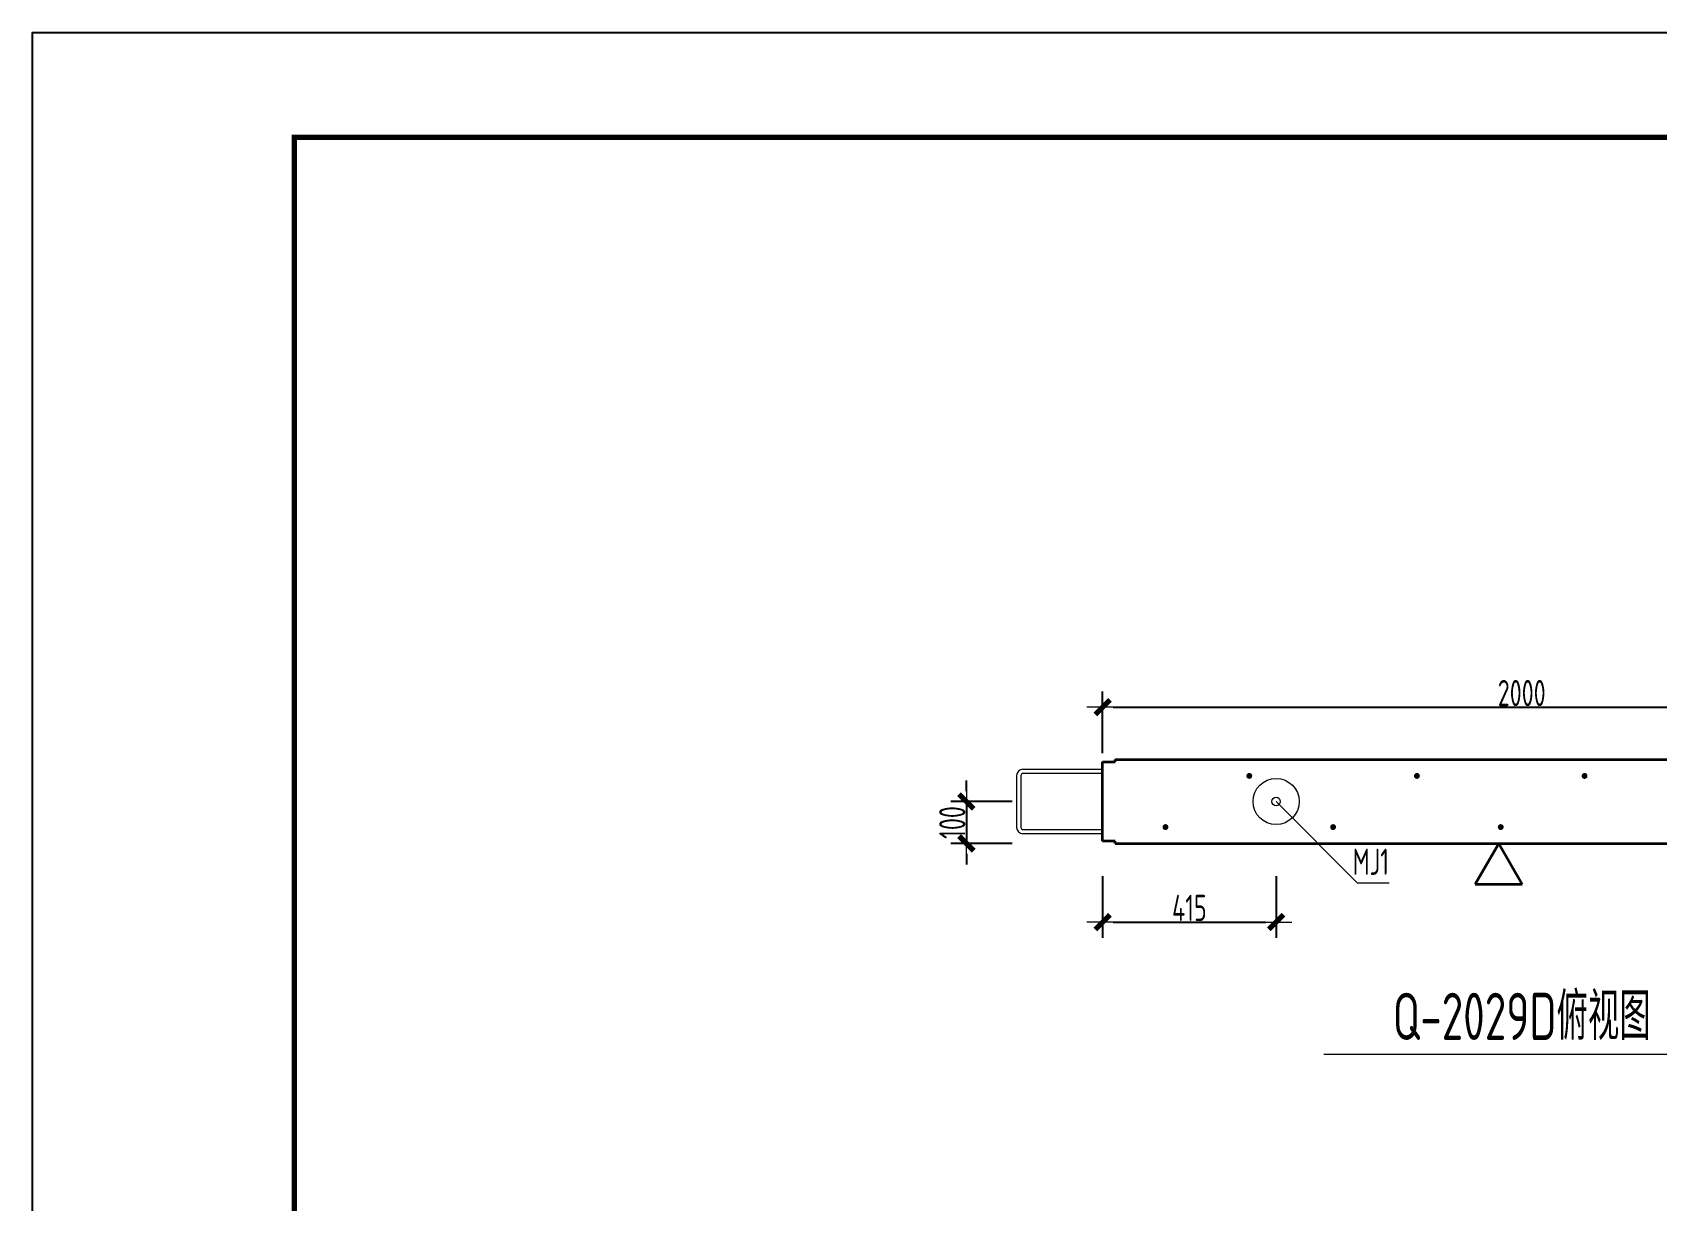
# Model space of a CAD drawing. Extents: x -85320 to 1679916, y -1321939 to 627.
# Drawn here: x 1320540 to 1336041, y -837016 to -825871 of the extents above; entities that cross this region are included whole.
import ezdxf
from ezdxf.enums import TextEntityAlignment as Align

# ---------------------------------------------------------------- set-up
doc = ezdxf.new("R2010")
doc.units = 0
doc.header["$LTSCALE"] = 1000
for name, color, linetype in [('BORDER', 7, 'Continuous'), ('打印线框', 7, 'Continuous'), ('拉模', 7, 'Continuous')]:
    doc.layers.add(name, color=color, linetype=linetype)
for name, color, linetype, lineweight in [('直线', 7, 'Continuous', 18), ('预制墙图名', 7, 'Continuous', 18), ('预制墙埋件', 8, 'Continuous', 18), ('预制墙墙身水平筋', 130, 'Continuous', 18), ('预制墙墙身纵向受力筋', 1, 'Continuous', 18), ('预制墙详图标注', 3, 'Continuous', 18), ('预制墙详图轮廓', 3, 'Continuous', 35)]:
    doc.layers.add(name, color=color, linetype=linetype, lineweight=lineweight)
doc.styles.add('样式 1', font='yjkeng.shx', dxfattribs={"width": 0.7, "bigfont": 'yjkchn.shx'})
doc.styles.add('样式 2', font='yjkeng.shx', dxfattribs={"width": 0.7, "bigfont": 'yjkchn.shx'})
doc.dimstyles.new('盈建科结构', dxfattribs={"dimscale": 100, "dimtxt": 2.5, "dimasz": 1, "dimexe": 1.5, "dimexo": 0.625, "dimgap": 0.1, "dimtad": 1, "dimdec": 0, "dimrnd": 1, "dimzin": 0, "dimdsep": 46, "dimtxsty": '样式 1', "dimblk": '_yjkbk', "dimblk1": 'ARCHTICK', "dimblk2": 'ARCHTICK', "dimcen": 0.09, "dimadec": 0, "dimazin": 0, "dimtfac": 1, "dimtdec": 4, "dimtix": 1, "dimtmove": 2, "dimatfit": 3, "dimfxl": 1, "dimtolj": 1, "dimtzin": 0, "dimarcsym": 0})

# ---------------------------------------------------------------- blocks, each defined once
blk = doc.blocks.new('_yjkbk')
blk.add_line((-1, 0), (1.5, 0))
blk.add_lwpolyline([(-0.7, -0.7, 0.5, 0.5, 0), (0.7, 0.7, 0.5, 0.5, 0)], format="xyseb")
blk = doc.blocks.new('*D1569')
at = {"layer": 'Defpoints', "color": 0, "transparency": 16777216}
for p in [(1329954, -833209), (1329454, -833609), (1329954, -833609)]:
    blk.add_point(p, dxfattribs=at)
at = {"layer": '预制墙详图标注', "color": 0, "lineweight": -2, "transparency": 16777216}
for p, q in [((1329454, -833109), (1329454, -833009)), ((1329891, -833209), (1329304, -833209)), ((1329454, -833209), (1329454, -833609)), ((1329891, -833609), (1329304, -833609)), ((1329454, -833709), (1329454, -833809))]:
    blk.add_line(p, q, dxfattribs=at)
at = {"layer": '预制墙详图标注', "color": 0, "lineweight": -2, "transparency": 16777216, "xscale": 100, "yscale": 100, "zscale": 100}
for p, rotation in [((1329454, -833209), 270), ((1329454, -833609), 90)]:
    blk.add_blockref('_yjkbk', p, dxfattribs=dict(at, rotation=rotation))
at = {"layer": '预制墙详图标注', "color": 0, "transparency": 16777216, "insert": (1329444, -833409), "char_height": 250, "attachment_point": 8, "rotation": 90, "style": '样式 1'}
blk.add_mtext('\\A1;100', dxfattribs=at)
blk = doc.blocks.new('_ArchTick')
at = {"color": 0, "linetype": 'ByBlock', "const_width": 0.4}
blk.add_lwpolyline([(-0.5, -0.5), (0.5, 0.5)], dxfattribs=at)
blk = doc.blocks.new('*D1571')
at = {"layer": 'Defpoints', "color": 0, "transparency": 16777216}
for p in [(1330754, -833859), (1332410, -833859), (1332410, -834359)]:
    blk.add_point(p, dxfattribs=at)
at = {"layer": '预制墙详图标注', "color": 0, "lineweight": -2, "transparency": 16777216}
for p, q in [((1330754, -833921), (1330754, -834509)), ((1332410, -833921), (1332410, -834509)), ((1330854, -834359), (1332310, -834359))]:
    blk.add_line(p, q, dxfattribs=at)
at = {"layer": '预制墙详图标注', "color": 0, "lineweight": -2, "transparency": 16777216, "xscale": 100, "yscale": 100, "zscale": 100, "rotation": 180}
blk.add_blockref('_yjkbk', (1330754, -834359), dxfattribs=at)
at = {"layer": '预制墙详图标注', "color": 0, "lineweight": -2, "transparency": 16777216, "xscale": 100, "yscale": 100, "zscale": 100}
blk.add_blockref('_yjkbk', (1332410, -834359), dxfattribs=at)
at = {"layer": '预制墙详图标注', "color": 0, "transparency": 16777216, "insert": (1331582, -834349), "char_height": 250, "attachment_point": 8, "style": '样式 1'}
blk.add_mtext('\\A1;415', dxfattribs=at)
blk = doc.blocks.new('*D1573')
at = {"layer": 'Defpoints', "color": 0, "transparency": 16777216}
for p in [(1338754, -832309), (1330754, -832809), (1338754, -832809)]:
    blk.add_point(p, dxfattribs=at)
at = {"layer": '预制墙详图标注', "color": 0, "lineweight": -2, "transparency": 16777216}
for p, q in [((1330754, -832746), (1330754, -832159)), ((1338754, -832746), (1338754, -832159)), ((1330854, -832309), (1338654, -832309))]:
    blk.add_line(p, q, dxfattribs=at)
at = {"layer": '预制墙详图标注', "color": 0, "lineweight": -2, "transparency": 16777216, "xscale": 100, "yscale": 100, "zscale": 100, "rotation": 180}
blk.add_blockref('_yjkbk', (1330754, -832309), dxfattribs=at)
at = {"layer": '预制墙详图标注', "color": 0, "lineweight": -2, "transparency": 16777216, "xscale": 100, "yscale": 100, "zscale": 100}
blk.add_blockref('_yjkbk', (1338754, -832309), dxfattribs=at)
at = {"layer": '预制墙详图标注', "color": 0, "transparency": 16777216, "insert": (1334754, -832299), "char_height": 250, "attachment_point": 8, "style": '样式 1'}
blk.add_mtext('\\A1;2000', dxfattribs=at)
blk = doc.blocks.new('图框1')
at = {"layer": 'BORDER', "const_width": 50}
blk.add_lwpolyline([(1377779, -823089), (1377779, -783089), (1433679, -783089), (1433679, -823089)], close=True, dxfattribs=at)
blk = doc.blocks.new('闭口左')
at = {"layer": '预制墙墙身水平筋', "color": 4}
for p, q in [((1032894, -832503), (1032894, -832999)), ((1032934, -832503), (1032934, -832999))]:
    blk.add_line(p, q, dxfattribs=at)
at = {"layer": '预制墙墙身水平筋', "lineweight": 18}
for p, q in [((1032954, -832443), (1033714, -832443)), ((1032954, -832443), (1033714, -832443)), ((1032954, -832443), (1033714, -832443)), ((1032954, -832443), (1033714, -832443)), ((1032954, -832443), (1033714, -832443)), ((1032954, -832443), (1033714, -832443)), ((1032954, -832443), (1033714, -832443)), ((1032954, -832443), (1033714, -832443)), ((1032954, -832443), (1033714, -832443)), ((1032954, -832443), (1033714, -832443)), ((1032954, -832443), (1033714, -832443)), ((1032954, -832443), (1033714, -832443)), ((1032954, -832443), (1033714, -832443)), ((1032954, -832443), (1033714, -832443)), ((1032954, -832443), (1033714, -832443)), ((1033714, -832483), (1032954, -832483)), ((1033714, -832483), (1032954, -832483)), ((1033714, -832483), (1032954, -832483)), ((1033714, -832483), (1032954, -832483)), ((1033714, -832483), (1032954, -832483)), ((1033714, -832483), (1032954, -832483)), ((1033714, -832483), (1032954, -832483)), ((1033714, -832483), (1032954, -832483)), ((1033714, -832483), (1032954, -832483)), ((1033714, -832483), (1032954, -832483)), ((1033714, -832483), (1032954, -832483)), ((1033714, -832483), (1032954, -832483)), ((1033714, -832483), (1032954, -832483)), ((1033714, -832483), (1032954, -832483)), ((1033714, -832483), (1032954, -832483)), ((1032954, -833019), (1033714, -833019)), ((1033714, -833059), (1032954, -833059))]:
    blk.add_line(p, q, dxfattribs=at)
for centre, radius, start, end in [((1032954, -832503), 60, 90, 180), ((1032954, -832503), 60, 90, 180), ((1032954, -832503), 60, 90, 180), ((1032954, -832503), 60, 90, 180), ((1032954, -832503), 60, 90, 180), ((1032954, -832503), 60, 90, 180), ((1032954, -832503), 60, 90, 180), ((1032954, -832503), 60, 90, 180), ((1032954, -832503), 60, 90, 180), ((1032954, -832503), 60, 90, 180), ((1032954, -832503), 60, 90, 180), ((1032954, -832503), 60, 90, 180), ((1032954, -832503), 60, 90, 180), ((1032954, -832503), 60, 90, 180), ((1032954, -832503), 20, 90, 180), ((1032954, -832503), 20, 90, 180), ((1032954, -832503), 20, 90, 180), ((1032954, -832503), 20, 90, 180), ((1032954, -832503), 20, 90, 180), ((1032954, -832503), 20, 90, 180), ((1032954, -832503), 20, 90, 180), ((1032954, -832503), 20, 90, 180), ((1032954, -832503), 20, 90, 180), ((1032954, -832503), 20, 90, 180), ((1032954, -832503), 20, 90, 180), ((1032954, -832503), 20, 90, 180), ((1032954, -832503), 20, 90, 180), ((1032954, -832503), 20, 90, 180), ((1032954, -832999), 60, 180, 270), ((1032954, -832999), 20, 180, 270)]:
    blk.add_arc(centre, radius, start, end, dxfattribs=at)

msp = doc.modelspace()

# ---------------------------------------------------------------- linework, layer by layer
at = {"layer": '打印线框', "color": 1}
msp.add_lwpolyline([(1320539.784, -867870.959), (1320539.784, -825870.959), (1379939.784, -825870.959), (1379939.784, -867870.959)], close=True, dxfattribs=at)
at = {"layer": '直线', "lineweight": 18}
msp.add_lwpolyline([(1332409.684, -833208.636), (1333184.684, -833983.636), (1333487.568, -833983.636)], dxfattribs=at)
at = {"layer": '预制墙图名', "lineweight": 18}
msp.add_line((1332864.424, -835618.636), (1336642.943, -835618.636), dxfattribs=at)
at = {"layer": '预制墙埋件', "lineweight": 18}
for radius in [220, 40]:
    msp.add_circle((1332409.684, -833208.636), radius, dxfattribs=at)
at = {"layer": '预制墙墙身纵向受力筋', "lineweight": 18, "const_width": 28}
for points in [[(1332167.684, -832964.636, 1), (1332139.684, -832964.636, 1)], [(1333767.684, -832964.636, 1), (1333739.684, -832964.636, 1)], [(1335367.684, -832964.636, 1), (1335339.684, -832964.636, 1)], [(1331367.684, -833452.636, 1), (1331339.684, -833452.636, 1)], [(1332967.684, -833452.636, 1), (1332939.684, -833452.636, 1)], [(1334567.684, -833452.636, 1), (1334539.684, -833452.636, 1)]]:
    msp.add_lwpolyline(points, format="xyb", close=True, dxfattribs=at)
at = {"layer": '预制墙详图标注', "lineweight": 35}
for p, q in [((1334534.684, -833608.636), (1334309.684, -833998.347)), ((1334534.684, -833608.636), (1334759.684, -833998.347)), ((1334309.684, -833998.347), (1334759.684, -833998.347))]:
    msp.add_line(p, q, dxfattribs=at)
at = {"layer": '预制墙详图轮廓', "lineweight": 35}
for p, q in [((1330753.684, -833588.636), (1330753.684, -832828.636)), ((1330753.684, -832828.636), (1330873.684, -832828.636)), ((1330873.684, -832808.636), (1338633.684, -832808.636)), ((1330873.684, -832828.636), (1330873.684, -832808.636)), ((1330873.684, -833588.636), (1330753.684, -833588.636)), ((1330873.684, -833608.636), (1330873.684, -833588.636)), ((1330873.684, -833608.636), (1338633.684, -833608.636))]:
    msp.add_line(p, q, dxfattribs=at)

# ---------------------------------------------------------------- block references
at = {"layer": '拉模', "color": 3}
msp.add_blockref('图框1', (-54739.165, -43782.265), dxfattribs=at)
at = {"layer": '预制墙墙身水平筋', "color": 4}
msp.add_blockref('闭口左', (297039.313, -457.79), dxfattribs=at)

# ---------------------------------------------------------------- texts
at = {"layer": '直线', "linetype": 'Continuous', "style": '样式 1', "width": 0.7}
msp.add_text('MJ1', height=250, dxfattribs=at).set_placement((1333487.568, -833983.636), align=Align.BOTTOM_RIGHT)
at = {"layer": '预制墙图名', "linetype": 'Continuous', "style": '样式 2', "width": 0.7}
msp.add_text('Q-2029D俯视图', height=450, dxfattribs=at).set_placement((1334753.684, -835618.636), align=Align.BOTTOM_CENTER)

# ---------------------------------------------------------------- dimensions: what is measured, and where the dimension line sits
at = {"layer": '预制墙详图标注'}
for p1, p2, distance, picture, middle in [((1330753.684, -832808.636), (1338753.684, -832808.636), 500, '*D1573', (1334753.684, -832173.636)), ((1329953.684, -833208.636), (1329953.684, -833608.636), -500, '*D1569', (1329318.684, -833408.636)), ((1330753.684, -833858.636), (1332409.684, -833858.636), -500, '*D1571', (1331581.684, -834223.636))]:
    dim = msp.add_aligned_dim(p1=p1, p2=p2, distance=distance, dimstyle='盈建科结构', override={"dimscale": 100, "dimtxt": 2.5, "dimasz": 1, "dimexe": 1.5, "dimexo": 0.625, "dimgap": 0.1, "dimtad": 1, "dimlfac": 0.25, "dimrnd": 5, "dimdle": 0, "dimtix": 1, "dimfxlon": 0}, dxfattribs=at)
    dim.commit()
    dim.dimension.update_dxf_attribs({"geometry": picture, "text_midpoint": middle})

doc.saveas('drawing.dxf')
